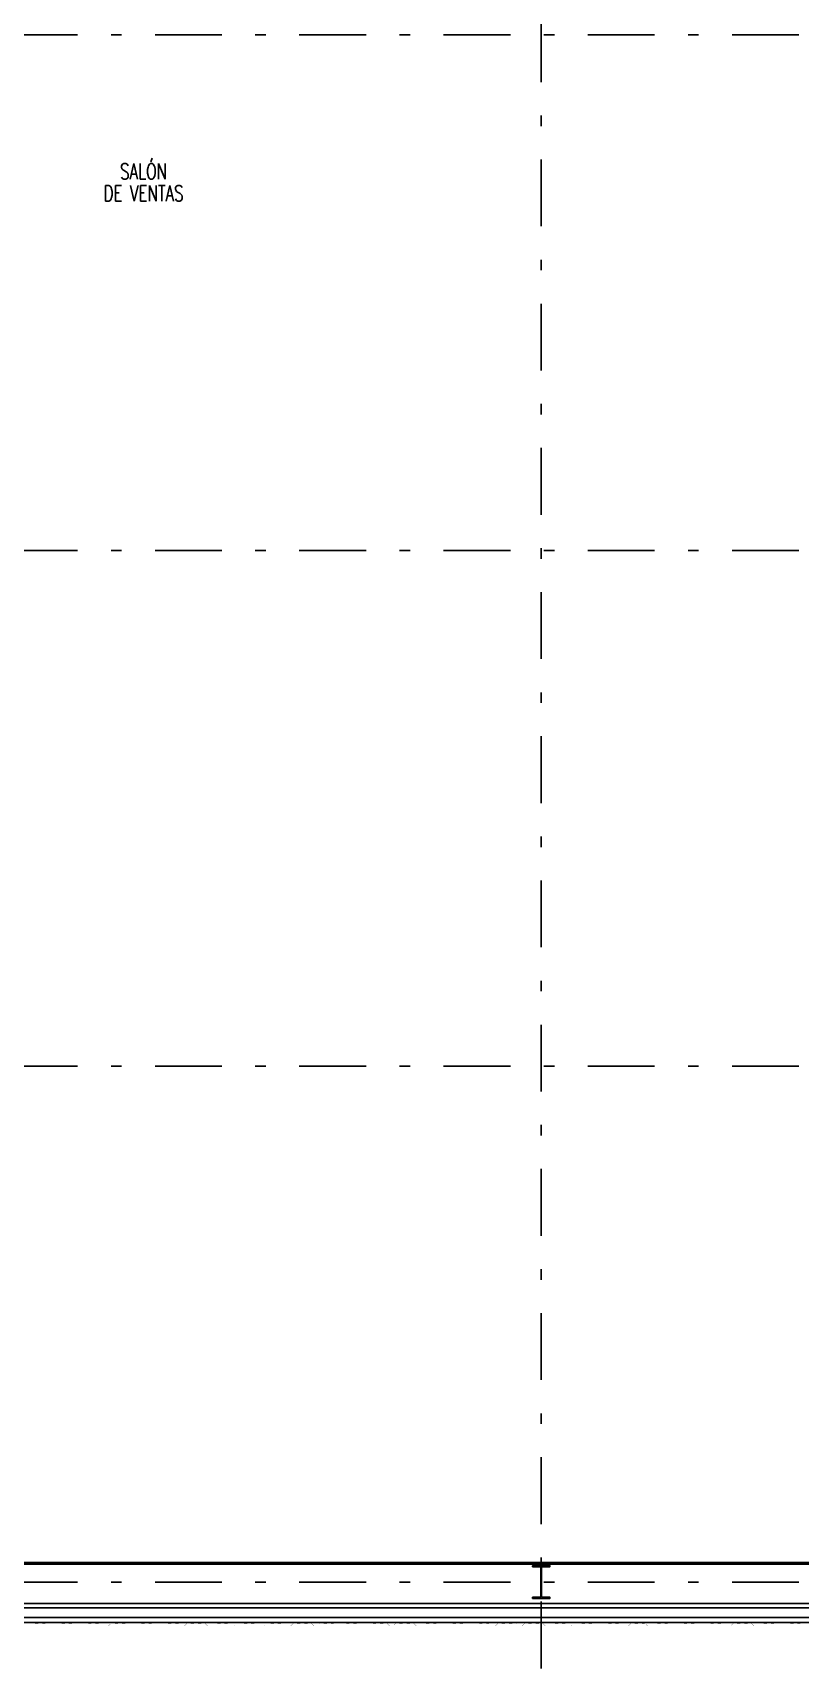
# Model space of a CAD drawing. Header units: millimetres. Extents: x -579 to 213, y -67 to 509.
# Drawn here: x -20.74 to -13.45, y -0.82 to 14.72 of the extents above; entities that cross this region are included whole.
import ezdxf
from ezdxf.enums import TextEntityAlignment as Align
from ezdxf.xclip import XClip

# ---------------------------------------------------------------- set-up
doc = ezdxf.new("R2010")
doc.units = ezdxf.units.MM
doc.header["$LTSCALE"] = 0.1
doc.linetypes.add('X REF - ANELO INST bind$0$X REF - ANELO$0$DASHDOT2', pattern=[12.7, 6.35, -3.175, 0, -3.175])
for name, color, linetype in [('X REF - ANELO INST bind$0$X REF - ANELO$0$A-CHAPA TRAPEZOIDAL', 8, 'Continuous'), ('X REF - ANELO INST bind$0$X REF - ANELO$0$A-TABIQUE PRY', 7, 'Continuous'), ('X REF - ANELO INST bind$0$X REF - ANELO$0$A-VISTAS', 8, 'Continuous'), ('X REF - ANELO INST bind$0$X REF - ANELO$0$MET-COLUMNA METALICA', 7, 'Continuous'), ('X REF - ANELO INST bind$0$X REF - ANELO$0$MET-CORREAS DE CV', 7, 'Continuous'), ('X REF - ANELO INST bind$0$X REF - ANELO$0$MET-EJE CABRIADAS', 8, 'X REF - ANELO INST bind$0$X REF - ANELO$0$DASHDOT2'), ('X REF - ANELO INST bind$0$X REF - ANELO$0$MET-LANA VIDRIO', 8, 'Continuous'), ('X REF - ANELO INST bind$0$X REF - ANELO$0$R-NOMBRE LOCAL', 7, 'Continuous')]:
    doc.layers.add(name, color=color, linetype=linetype)
doc.styles.add('X REF - ANELO INST bind$0$X REF - ANELO$0$VAUX', font='romans.shx', dxfattribs={"width": 0.85})
doc.linetypes.add('X REF - ANELO INST bind$0$X REF - ANELO$0$REFERENCIAL CORTE TRANSVERSAL WM$0$BATTING', pattern='A,0.00254,-2.54,[134,ltypeshp.shx,S=2.54,R=0,X=-2.54,Y=0],-5.08,[134,ltypeshp.shx,S=2.54,R=180,X=2.54,Y=0],-2.54', length=10.16254)

# ---------------------------------------------------------------- blocks, each defined once
blk = doc.blocks.new('X REF - ANELO INST bind$0$X REF - ANELO$0$CMETP')
at = {"layer": 'X REF - ANELO INST bind$0$X REF - ANELO$0$MET-COLUMNA METALICA'}
blk.add_hatch(color=256, dxfattribs=at).paths.add_polyline_path([(-0.082, 0), (-0.082, 0.01), (-0.007, 0.01, 0.414214), (-0.003, 0.014), (-0.003, 0.296, 0.414214), (-0.007, 0.3), (-0.082, 0.3), (-0.082, 0.31), (0.082, 0.31), (0.082, 0.3), (0.007, 0.3, 0.414214), (0.003, 0.296), (0.003, 0.014, 0.414214), (0.007, 0.01), (0.082, 0.01), (0.082, 0)])
blk.add_lwpolyline([(0.082, 0.3), (0.082, 0.31), (-0.082, 0.31), (-0.082, 0.3), (-0.007, 0.3, -0.414214), (-0.003, 0.296), (-0.003, 0.014, -0.414214), (-0.007, 0.01), (-0.082, 0.01), (-0.082, 0), (0.082, 0), (0.082, 0.01), (0.007, 0.01, -0.414214), (0.003, 0.014), (0.003, 0.296, -0.414214), (0.007, 0.3)], format="xyb", close=True, dxfattribs=at)
blk = doc.blocks.new('X REF - ANELO INST bind$0$X REF - ANELO$0$N Local')
at = {"layer": 'X REF - ANELO INST bind$0$X REF - ANELO$0$R-NOMBRE LOCAL', "lineweight": 0, "style": 'X REF - ANELO INST bind$0$X REF - ANELO$0$VAUX', "width": 0.85}
for p in [(6337.572, -934.455), (6337.572, -934.715)]:
    blk.add_attdef('NOMBRE', text='', height=0.182, dxfattribs=at).set_placement(p, align=Align.CENTER)
blk = doc.blocks.new('X REF - ANELO INST bind$0$X REF - ANELO')
at = {"layer": 'X REF - ANELO INST bind$0$X REF - ANELO$0$A-CHAPA TRAPEZOIDAL'}
for points in [[(-19.364, -0.394, 0.0006, 0.0006, 0), (-19.389, -0.394, 0.0006, 0.0006, 0), (-19.393, -0.39, 0.0006, 0.0006, 0), (-19.423, -0.39, 0.0006, 0.0006, 0), (-19.427, -0.394, 0.0006, 0.0006, 0), (-19.457, -0.394, 0.0006, 0.0006, 0), (-19.461, -0.39, 0.0006, 0.0006, 0), (-19.491, -0.39, 0.0006, 0.0006, 0), (-19.52, -0.418, 0.0006, 0.0006, 0), (-19.55, -0.418, 0.0006, 0.0006, 0), (-19.578, -0.39, 0.0006, 0.0006, 0), (-19.608, -0.39, 0.0006, 0.0006, 0), (-19.612, -0.394, 0.0006, 0.0006, 0), (-19.642, -0.394, 0.0006, 0.0006, 0), (-19.646, -0.39, 0.0006, 0.0006, 0), (-19.676, -0.39, 0.0006, 0.0006, 0), (-19.68, -0.394, 0.0006, 0.0006, 0), (-19.71, -0.394, 0.0006, 0.0006, 0), (-19.714, -0.39, 0.0006, 0.0006, 0), (-19.744, -0.39, 0.0006, 0.0006, 0), (-19.772, -0.418, 0.0006, 0.0006, 0), (-19.802, -0.418, 0.0006, 0.0006, 0), (-19.83, -0.39, 0.0006, 0.0006, 0), (-19.86, -0.39, 0.0006, 0.0006, 0), (-19.864, -0.394, 0.0006, 0.0006, 0), (-19.894, -0.394, 0.0006, 0.0006, 0), (-19.898, -0.39, 0.0006, 0.0006, 0), (-19.928, -0.39, 0.0006, 0.0006, 0), (-19.932, -0.394, 0.0006, 0.0006, 0), (-19.962, -0.394, 0.0006, 0.0006, 0), (-19.966, -0.39, 0.0006, 0.0006, 0), (-19.996, -0.39, 0.0006, 0.0006, 0), (-20.025, -0.418, 0.0006, 0.0006, 0), (-20.055, -0.418, 0.0006, 0.0006, 0), (-20.083, -0.39, 0.0006, 0.0006, 0), (-20.113, -0.39, 0.0006, 0.0006, 0), (-20.117, -0.394, 0.0006, 0.0006, 0), (-20.147, -0.394, 0.0006, 0.0006, 0), (-20.151, -0.39, 0.0006, 0.0006, 0), (-20.181, -0.39, 0.0006, 0.0006, 0), (-20.185, -0.394, 0.0006, 0.0006, 0), (-20.215, -0.394, 0.0006, 0.0006, 0), (-20.219, -0.39, 0.0006, 0.0006, 0), (-20.249, -0.39, 0.0006, 0.0006, 0), (-20.277, -0.418, 0.0006, 0.0006, 0), (-20.307, -0.418, 0.0006, 0.0006, 0), (-20.336, -0.39, 0.0006, 0.0006, 0), (-20.366, -0.39, 0.0006, 0.0006, 0), (-20.37, -0.394, 0.0006, 0.0006, 0), (-20.4, -0.394, 0.0006, 0.0006, 0), (-20.404, -0.39, 0.0006, 0.0006, 0), (-20.434, -0.39, 0.0006, 0.0006, 0), (-20.438, -0.394, 0.0006, 0.0006, 0), (-20.468, -0.394, 0.0006, 0.0006, 0), (-20.472, -0.39, 0.0006, 0.0006, 0), (-20.502, -0.39, 0.0006, 0.0006, 0), (-20.53, -0.418, 0.0006, 0.0006, 0), (-20.56, -0.418, 0.0006, 0.0006, 0), (-20.588, -0.39, 0.0006, 0.0006, 0), (-20.618, -0.39, 0.0006, 0.0006, 0), (-20.622, -0.394, 0.0006, 0.0006, 0), (-20.652, -0.394, 0.0006, 0.0006, 0), (-20.656, -0.39, 0.0006, 0.0006, 0), (-20.686, -0.39, 0.0006, 0.0006, 0), (-20.69, -0.394, 0.0006, 0.0006, 0), (-20.72, -0.394, 0.0006, 0.0006, 0), (-20.724, -0.39, 0.0006, 0.0006, 0), (-20.754, -0.39, 0.0006, 0.0006, 0)], [(-17.885, -0.394, 0.0006, 0.0006, 0), (-17.91, -0.394, 0.0006, 0.0006, 0), (-17.914, -0.39, 0.0006, 0.0006, 0), (-17.944, -0.39, 0.0006, 0.0006, 0), (-17.948, -0.394, 0.0006, 0.0006, 0), (-17.978, -0.394, 0.0006, 0.0006, 0), (-17.982, -0.39, 0.0006, 0.0006, 0), (-18.012, -0.39, 0.0006, 0.0006, 0), (-18.041, -0.418, 0.0006, 0.0006, 0), (-18.071, -0.418, 0.0006, 0.0006, 0), (-18.099, -0.39, 0.0006, 0.0006, 0), (-18.129, -0.39, 0.0006, 0.0006, 0), (-18.133, -0.394, 0.0006, 0.0006, 0), (-18.163, -0.394, 0.0006, 0.0006, 0), (-18.167, -0.39, 0.0006, 0.0006, 0), (-18.197, -0.39, 0.0006, 0.0006, 0), (-18.201, -0.394, 0.0006, 0.0006, 0), (-18.231, -0.394, 0.0006, 0.0006, 0), (-18.235, -0.39, 0.0006, 0.0006, 0), (-18.265, -0.39, 0.0006, 0.0006, 0), (-18.293, -0.418, 0.0006, 0.0006, 0), (-18.323, -0.418, 0.0006, 0.0006, 0), (-18.351, -0.39, 0.0006, 0.0006, 0), (-18.381, -0.39, 0.0006, 0.0006, 0), (-18.385, -0.394, 0.0006, 0.0006, 0), (-18.415, -0.394, 0.0006, 0.0006, 0), (-18.419, -0.39, 0.0006, 0.0006, 0), (-18.449, -0.39, 0.0006, 0.0006, 0), (-18.453, -0.394, 0.0006, 0.0006, 0), (-18.483, -0.394, 0.0006, 0.0006, 0), (-18.487, -0.39, 0.0006, 0.0006, 0), (-18.517, -0.39, 0.0006, 0.0006, 0), (-18.546, -0.418, 0.0006, 0.0006, 0), (-18.576, -0.418, 0.0006, 0.0006, 0), (-18.604, -0.39, 0.0006, 0.0006, 0), (-18.634, -0.39, 0.0006, 0.0006, 0), (-18.638, -0.394, 0.0006, 0.0006, 0), (-18.668, -0.394, 0.0006, 0.0006, 0), (-18.672, -0.39, 0.0006, 0.0006, 0), (-18.702, -0.39, 0.0006, 0.0006, 0), (-18.706, -0.394, 0.0006, 0.0006, 0), (-18.736, -0.394, 0.0006, 0.0006, 0), (-18.74, -0.39, 0.0006, 0.0006, 0), (-18.77, -0.39, 0.0006, 0.0006, 0), (-18.798, -0.418, 0.0006, 0.0006, 0), (-18.828, -0.418, 0.0006, 0.0006, 0), (-18.857, -0.39, 0.0006, 0.0006, 0), (-18.887, -0.39, 0.0006, 0.0006, 0), (-18.891, -0.394, 0.0006, 0.0006, 0), (-18.921, -0.394, 0.0006, 0.0006, 0), (-18.925, -0.39, 0.0006, 0.0006, 0), (-18.955, -0.39, 0.0006, 0.0006, 0), (-18.959, -0.394, 0.0006, 0.0006, 0), (-18.989, -0.394, 0.0006, 0.0006, 0), (-18.993, -0.39, 0.0006, 0.0006, 0), (-19.023, -0.39, 0.0006, 0.0006, 0), (-19.051, -0.418, 0.0006, 0.0006, 0), (-19.081, -0.418, 0.0006, 0.0006, 0), (-19.109, -0.39, 0.0006, 0.0006, 0), (-19.139, -0.39, 0.0006, 0.0006, 0), (-19.143, -0.394, 0.0006, 0.0006, 0), (-19.173, -0.394, 0.0006, 0.0006, 0), (-19.177, -0.39, 0.0006, 0.0006, 0), (-19.207, -0.39, 0.0006, 0.0006, 0), (-19.211, -0.394, 0.0006, 0.0006, 0), (-19.241, -0.394, 0.0006, 0.0006, 0), (-19.245, -0.39, 0.0006, 0.0006, 0), (-19.275, -0.39, 0.0006, 0.0006, 0), (-19.303, -0.418, 0.0006, 0.0006, 0), (-19.333, -0.418, 0.0006, 0.0006, 0), (-19.362, -0.39, 0, 0, 0)], [(-16.409, -0.394, 0.0006, 0.0006, 0), (-16.434, -0.394, 0.0006, 0.0006, 0), (-16.438, -0.39, 0.0006, 0.0006, 0), (-16.468, -0.39, 0.0006, 0.0006, 0), (-16.472, -0.394, 0.0006, 0.0006, 0), (-16.502, -0.394, 0.0006, 0.0006, 0), (-16.506, -0.39, 0.0006, 0.0006, 0), (-16.536, -0.39, 0.0006, 0.0006, 0), (-16.564, -0.418, 0.0006, 0.0006, 0), (-16.594, -0.418, 0.0006, 0.0006, 0), (-16.622, -0.39, 0.0006, 0.0006, 0), (-16.652, -0.39, 0.0006, 0.0006, 0), (-16.656, -0.394, 0.0006, 0.0006, 0), (-16.686, -0.394, 0.0006, 0.0006, 0), (-16.69, -0.39, 0.0006, 0.0006, 0), (-16.72, -0.39, 0.0006, 0.0006, 0), (-16.724, -0.394, 0.0006, 0.0006, 0), (-16.754, -0.394, 0.0006, 0.0006, 0), (-16.758, -0.39, 0.0006, 0.0006, 0), (-16.788, -0.39, 0.0006, 0.0006, 0), (-16.817, -0.418, 0.0006, 0.0006, 0), (-16.847, -0.418, 0.0006, 0.0006, 0), (-16.875, -0.39, 0.0006, 0.0006, 0), (-16.905, -0.39, 0.0006, 0.0006, 0), (-16.909, -0.394, 0.0006, 0.0006, 0), (-16.939, -0.394, 0.0006, 0.0006, 0), (-16.943, -0.39, 0.0006, 0.0006, 0), (-16.973, -0.39, 0.0006, 0.0006, 0), (-16.977, -0.394, 0.0006, 0.0006, 0), (-17.007, -0.394, 0.0006, 0.0006, 0), (-17.011, -0.39, 0.0006, 0.0006, 0), (-17.041, -0.39, 0.0006, 0.0006, 0), (-17.069, -0.418, 0.0006, 0.0006, 0), (-17.099, -0.418, 0.0006, 0.0006, 0), (-17.127, -0.39, 0.0006, 0.0006, 0), (-17.157, -0.39, 0.0006, 0.0006, 0), (-17.161, -0.394, 0.0006, 0.0006, 0), (-17.191, -0.394, 0.0006, 0.0006, 0), (-17.195, -0.39, 0.0006, 0.0006, 0), (-17.225, -0.39, 0.0006, 0.0006, 0), (-17.229, -0.394, 0.0006, 0.0006, 0), (-17.259, -0.394, 0.0006, 0.0006, 0), (-17.263, -0.39, 0.0006, 0.0006, 0), (-17.293, -0.39, 0.0006, 0.0006, 0), (-17.322, -0.418, 0.0006, 0.0006, 0), (-17.352, -0.418, 0.0006, 0.0006, 0), (-17.38, -0.39, 0.0006, 0.0006, 0), (-17.41, -0.39, 0.0006, 0.0006, 0), (-17.414, -0.394, 0.0006, 0.0006, 0), (-17.444, -0.394, 0.0006, 0.0006, 0), (-17.448, -0.39, 0.0006, 0.0006, 0), (-17.478, -0.39, 0.0006, 0.0006, 0), (-17.482, -0.394, 0.0006, 0.0006, 0), (-17.512, -0.394, 0.0006, 0.0006, 0), (-17.516, -0.39, 0.0006, 0.0006, 0), (-17.546, -0.39, 0.0006, 0.0006, 0), (-17.574, -0.418, 0.0006, 0.0006, 0), (-17.604, -0.418, 0.0006, 0.0006, 0), (-17.633, -0.39, 0.0006, 0.0006, 0), (-17.663, -0.39, 0.0006, 0.0006, 0), (-17.667, -0.394, 0.0006, 0.0006, 0), (-17.697, -0.394, 0.0006, 0.0006, 0), (-17.701, -0.39, 0.0006, 0.0006, 0), (-17.731, -0.39, 0.0006, 0.0006, 0), (-17.735, -0.394, 0.0006, 0.0006, 0), (-17.765, -0.394, 0.0006, 0.0006, 0), (-17.769, -0.39, 0.0006, 0.0006, 0), (-17.799, -0.39, 0.0006, 0.0006, 0), (-17.827, -0.418, 0.0006, 0.0006, 0), (-17.857, -0.418, 0.0006, 0.0006, 0), (-17.885, -0.39, 0, 0, 0)], [(-14.931, -0.394, 0.0006, 0.0006, 0), (-14.956, -0.394, 0.0006, 0.0006, 0), (-14.96, -0.39, 0.0006, 0.0006, 0), (-14.99, -0.39, 0.0006, 0.0006, 0), (-14.994, -0.394, 0.0006, 0.0006, 0), (-15.024, -0.394, 0.0006, 0.0006, 0), (-15.028, -0.39, 0.0006, 0.0006, 0), (-15.058, -0.39, 0.0006, 0.0006, 0), (-15.086, -0.418, 0.0006, 0.0006, 0), (-15.116, -0.418, 0.0006, 0.0006, 0), (-15.144, -0.39, 0.0006, 0.0006, 0), (-15.174, -0.39, 0.0006, 0.0006, 0), (-15.178, -0.394, 0.0006, 0.0006, 0), (-15.208, -0.394, 0.0006, 0.0006, 0), (-15.212, -0.39, 0.0006, 0.0006, 0), (-15.242, -0.39, 0.0006, 0.0006, 0), (-15.246, -0.394, 0.0006, 0.0006, 0), (-15.276, -0.394, 0.0006, 0.0006, 0), (-15.28, -0.39, 0.0006, 0.0006, 0), (-15.31, -0.39, 0.0006, 0.0006, 0), (-15.339, -0.418, 0.0006, 0.0006, 0), (-15.369, -0.418, 0.0006, 0.0006, 0), (-15.397, -0.39, 0.0006, 0.0006, 0), (-15.427, -0.39, 0.0006, 0.0006, 0), (-15.431, -0.394, 0.0006, 0.0006, 0), (-15.461, -0.394, 0.0006, 0.0006, 0), (-15.465, -0.39, 0.0006, 0.0006, 0), (-15.495, -0.39, 0.0006, 0.0006, 0), (-15.499, -0.394, 0.0006, 0.0006, 0), (-15.529, -0.394, 0.0006, 0.0006, 0), (-15.533, -0.39, 0.0006, 0.0006, 0), (-15.563, -0.39, 0.0006, 0.0006, 0), (-15.591, -0.418, 0.0006, 0.0006, 0), (-15.621, -0.418, 0.0006, 0.0006, 0), (-15.65, -0.39, 0.0006, 0.0006, 0), (-15.68, -0.39, 0.0006, 0.0006, 0), (-15.684, -0.394, 0.0006, 0.0006, 0), (-15.714, -0.394, 0.0006, 0.0006, 0), (-15.718, -0.39, 0.0006, 0.0006, 0), (-15.748, -0.39, 0.0006, 0.0006, 0), (-15.752, -0.394, 0.0006, 0.0006, 0), (-15.782, -0.394, 0.0006, 0.0006, 0), (-15.786, -0.39, 0.0006, 0.0006, 0), (-15.816, -0.39, 0.0006, 0.0006, 0), (-15.844, -0.418, 0.0006, 0.0006, 0), (-15.874, -0.418, 0.0006, 0.0006, 0), (-15.902, -0.39, 0.0006, 0.0006, 0), (-15.932, -0.39, 0.0006, 0.0006, 0), (-15.936, -0.394, 0.0006, 0.0006, 0), (-15.966, -0.394, 0.0006, 0.0006, 0), (-15.97, -0.39, 0.0006, 0.0006, 0), (-16, -0.39, 0.0006, 0.0006, 0), (-16.004, -0.394, 0.0006, 0.0006, 0), (-16.034, -0.394, 0.0006, 0.0006, 0), (-16.038, -0.39, 0.0006, 0.0006, 0), (-16.068, -0.39, 0.0006, 0.0006, 0), (-16.096, -0.418, 0.0006, 0.0006, 0), (-16.126, -0.418, 0.0006, 0.0006, 0), (-16.155, -0.39, 0.0006, 0.0006, 0), (-16.185, -0.39, 0.0006, 0.0006, 0), (-16.189, -0.394, 0.0006, 0.0006, 0), (-16.219, -0.394, 0.0006, 0.0006, 0), (-16.223, -0.39, 0.0006, 0.0006, 0), (-16.253, -0.39, 0.0006, 0.0006, 0), (-16.257, -0.394, 0.0006, 0.0006, 0), (-16.287, -0.394, 0.0006, 0.0006, 0), (-16.291, -0.39, 0.0006, 0.0006, 0), (-16.321, -0.39, 0.0006, 0.0006, 0), (-16.349, -0.418, 0.0006, 0.0006, 0), (-16.379, -0.418, 0.0006, 0.0006, 0), (-16.407, -0.39, 0, 0, 0)], [(-13.454, -0.394, 0.0006, 0.0006, 0), (-13.479, -0.394, 0.0006, 0.0006, 0), (-13.483, -0.39, 0.0006, 0.0006, 0), (-13.513, -0.39, 0.0006, 0.0006, 0), (-13.517, -0.394, 0.0006, 0.0006, 0), (-13.547, -0.394, 0.0006, 0.0006, 0), (-13.551, -0.39, 0.0006, 0.0006, 0), (-13.581, -0.39, 0.0006, 0.0006, 0), (-13.61, -0.418, 0.0006, 0.0006, 0), (-13.64, -0.418, 0.0006, 0.0006, 0), (-13.668, -0.39, 0.0006, 0.0006, 0), (-13.698, -0.39, 0.0006, 0.0006, 0), (-13.702, -0.394, 0.0006, 0.0006, 0), (-13.732, -0.394, 0.0006, 0.0006, 0), (-13.736, -0.39, 0.0006, 0.0006, 0), (-13.766, -0.39, 0.0006, 0.0006, 0), (-13.77, -0.394, 0.0006, 0.0006, 0), (-13.8, -0.394, 0.0006, 0.0006, 0), (-13.804, -0.39, 0.0006, 0.0006, 0), (-13.834, -0.39, 0.0006, 0.0006, 0), (-13.862, -0.418, 0.0006, 0.0006, 0), (-13.892, -0.418, 0.0006, 0.0006, 0), (-13.92, -0.39, 0.0006, 0.0006, 0), (-13.95, -0.39, 0.0006, 0.0006, 0), (-13.954, -0.394, 0.0006, 0.0006, 0), (-13.984, -0.394, 0.0006, 0.0006, 0), (-13.988, -0.39, 0.0006, 0.0006, 0), (-14.018, -0.39, 0.0006, 0.0006, 0), (-14.022, -0.394, 0.0006, 0.0006, 0), (-14.052, -0.394, 0.0006, 0.0006, 0), (-14.056, -0.39, 0.0006, 0.0006, 0), (-14.086, -0.39, 0.0006, 0.0006, 0), (-14.115, -0.418, 0.0006, 0.0006, 0), (-14.145, -0.418, 0.0006, 0.0006, 0), (-14.173, -0.39, 0.0006, 0.0006, 0), (-14.203, -0.39, 0.0006, 0.0006, 0), (-14.207, -0.394, 0.0006, 0.0006, 0), (-14.237, -0.394, 0.0006, 0.0006, 0), (-14.241, -0.39, 0.0006, 0.0006, 0), (-14.271, -0.39, 0.0006, 0.0006, 0), (-14.275, -0.394, 0.0006, 0.0006, 0), (-14.305, -0.394, 0.0006, 0.0006, 0), (-14.309, -0.39, 0.0006, 0.0006, 0), (-14.339, -0.39, 0.0006, 0.0006, 0), (-14.367, -0.418, 0.0006, 0.0006, 0), (-14.397, -0.418, 0.0006, 0.0006, 0), (-14.426, -0.39, 0.0006, 0.0006, 0), (-14.456, -0.39, 0.0006, 0.0006, 0), (-14.46, -0.394, 0.0006, 0.0006, 0), (-14.49, -0.394, 0.0006, 0.0006, 0), (-14.494, -0.39, 0.0006, 0.0006, 0), (-14.524, -0.39, 0.0006, 0.0006, 0), (-14.528, -0.394, 0.0006, 0.0006, 0), (-14.558, -0.394, 0.0006, 0.0006, 0), (-14.562, -0.39, 0.0006, 0.0006, 0), (-14.592, -0.39, 0.0006, 0.0006, 0), (-14.62, -0.418, 0.0006, 0.0006, 0), (-14.65, -0.418, 0.0006, 0.0006, 0), (-14.678, -0.39, 0.0006, 0.0006, 0), (-14.708, -0.39, 0.0006, 0.0006, 0), (-14.712, -0.394, 0.0006, 0.0006, 0), (-14.742, -0.394, 0.0006, 0.0006, 0), (-14.746, -0.39, 0.0006, 0.0006, 0), (-14.776, -0.39, 0.0006, 0.0006, 0), (-14.78, -0.394, 0.0006, 0.0006, 0), (-14.81, -0.394, 0.0006, 0.0006, 0), (-14.814, -0.39, 0.0006, 0.0006, 0), (-14.844, -0.39, 0.0006, 0.0006, 0), (-14.872, -0.418, 0.0006, 0.0006, 0), (-14.902, -0.418, 0.0006, 0.0006, 0), (-14.931, -0.39, 0, 0, 0)]]:
    blk.add_lwpolyline(points, format="xyseb", dxfattribs=at)
at = {"layer": 'X REF - ANELO INST bind$0$X REF - ANELO$0$A-TABIQUE PRY'}
for points in [[(-16.02, 0.185), (-21.431, 0.185), (-21.431, 0.17), (-16.02, 0.17)], [(-16.02, 0.185), (-10.609, 0.185), (-10.609, 0.17), (-16.02, 0.17)]]:
    blk.add_lwpolyline(points, close=True, dxfattribs=at)
at = {"layer": 'X REF - ANELO INST bind$0$X REF - ANELO$0$A-VISTAS'}
blk.add_line((-4.588, -0.205), (-29.696, -0.205, -0.001), dxfattribs=at)
at = {"layer": 'X REF - ANELO INST bind$0$X REF - ANELO$0$MET-CORREAS DE CV'}
for p, q in [((-4.657, -0.245), (-29.629, -0.245, -0.001)), ((-4.657, -0.385), (-29.63, -0.385, -0.001))]:
    blk.add_line(p, q, dxfattribs=at)
at = {"layer": 'X REF - ANELO INST bind$0$X REF - ANELO$0$MET-EJE CABRIADAS'}
for p, q in [((-15.913, -0.82, 0.019), (-15.913, 30.236, 0.019)), ((1.604, 14.7), (-54.28, 14.7)), ((1.604, 9.8), (-54.28, 9.8)), ((1.604, 4.9), (-54.28, 4.9)), ((1.604, 0), (-54.28, 0))]:
    blk.add_line(p, q, dxfattribs=at)
at = {"layer": 'X REF - ANELO INST bind$0$X REF - ANELO$0$MET-LANA VIDRIO', "linetype": 'X REF - ANELO INST bind$0$X REF - ANELO$0$REFERENCIAL CORTE TRANSVERSAL WM$0$BATTING', "ltscale": 0.025}
blk.add_lwpolyline([(-29.629, -0.338), (-4.606, -0.338)], dxfattribs=at)
ref = blk.add_blockref('X REF - ANELO INST bind$0$X REF - ANELO$0$N Local', (5050.368, 760.891, -0.001), dxfattribs=dict(xscale=-0.7999999999999545, yscale=0.8000000000000114, zscale=0.8))
ref.add_attrib('NOMBRE', 'SALÓN', dxfattribs={"layer": 'X REF - ANELO INST bind$0$X REF - ANELO$0$R-NOMBRE LOCAL', "lineweight": 0, "height": 0.15, "style": 'X REF - ANELO INST bind$0$X REF - ANELO$0$VAUX', "width": 0.7}).set_placement((-19.69, 13.327, -0.001), align=Align.CENTER)
ref.add_attrib('NOMBRE', 'DE VENTAS', dxfattribs={"layer": 'X REF - ANELO INST bind$0$X REF - ANELO$0$R-NOMBRE LOCAL', "lineweight": 0, "height": 0.15, "style": 'X REF - ANELO INST bind$0$X REF - ANELO$0$VAUX', "width": 0.7}).set_placement((-19.69, 13.119, -0.001), align=Align.CENTER)
at = {"layer": 'X REF - ANELO INST bind$0$X REF - ANELO$0$MET-COLUMNA METALICA', "rotation": 180}
blk.add_blockref('X REF - ANELO INST bind$0$X REF - ANELO$0$CMETP', (-15.913, 0.155, 0), dxfattribs=at)
blk = doc.blocks.new('X REF - ANELO INST bind')
ref = blk.add_blockref('X REF - ANELO INST bind$0$X REF - ANELO', (0, 0))
XClip(ref).set_block_clipping_path([(-76.9680737415, -24.7711317477), (92.9860355418, 61.1669630168)])

msp = doc.modelspace()

# ---------------------------------------------------------------- block references
msp.add_blockref('X REF - ANELO INST bind', (0, 0))

doc.saveas('drawing.dxf')
